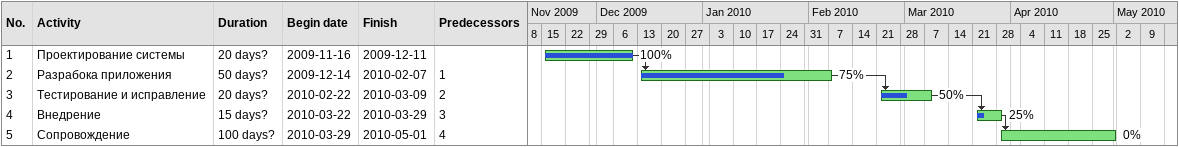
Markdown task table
| ID | Task | Duration | Start | Finish | Predecessors | % complete |
|---|---|---|---|---|---|---|
| 1 | Проектирование системы | 20d? | 2009-11-16 | 2009-12-11 |  | 100 |
| 2 | Разрабока приложения | 50d? | 2009-12-14 | 2010-02-07 | 1 | 75 |
| 3 | Тестирование и исправление | 20d? | 2010-02-22 | 2010-03-09 | 2 | 50 |
| 4 | Внедрение | 15d? | 2010-03-22 | 2010-03-29 | 3 | 25 |
| 5 | Сопровождение | 100d? | 2010-03-29 | 2010-05-01 | 4 | 0 |
